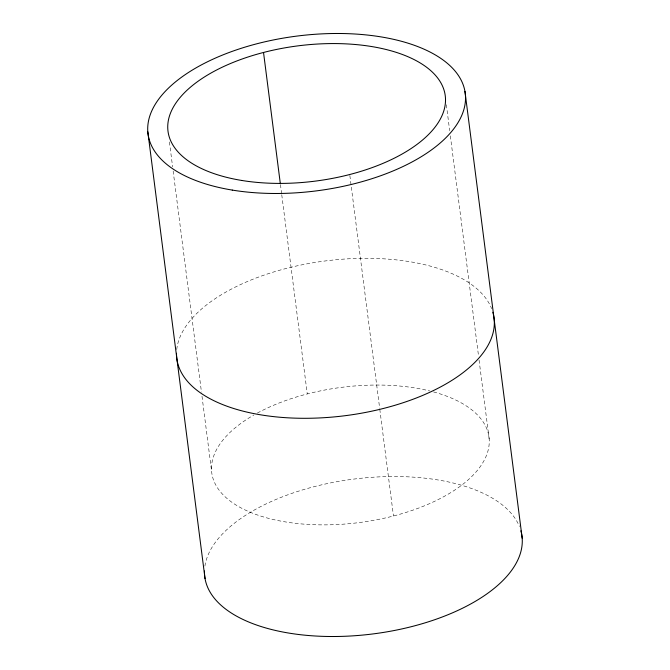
<?xml version="1.0" encoding="UTF-8"?>
<svg xmlns="http://www.w3.org/2000/svg" width="670" height="670" viewBox="0 0 670 670"><rect width="100%" height="100%" fill="white"/><g stroke="black" fill="none" stroke-linecap="round" stroke-linejoin="round"><path stroke-width="0.5" stroke-dasharray="3.35 2.51" d="M446.354 104.738L449.679 130.684M450.341 135.876L478.531 355.912M479.058 360.066L489.167 438.951M349.849 175.532L379.664 408.264M379.79 409.278L393.466 515.992M280.454 184.577L281.626 193.722M281.752 194.744L307.27 393.935M169.418 141.956L172.617 166.864M173.145 171.017L201.469 392.101M201.997 396.246L211.569 470.977M176.738 349.539A159.895 78.005 -7.3 0 1 325.009 260.99A159.895 78.005 -7.3 0 1 491.638 308.703M204.903 566.125A159.895 78.005 -7.3 0 1 354.112 479.058A159.895 78.005 -7.3 0 1 519.409 526.469M433.532 391.933A139.754 68.181 -7.3 0 1 456.982 488.572A139.754 68.181 -7.3 0 1 255.756 514.384A139.754 68.181 -7.3 0 1 253.913 414.981M257.314 413.089A139.754 68.181 -7.3 0 1 429.671 390.928"/><path stroke-width="1" d="M464.963 91.43L522.181 538.194M263.528 52.461L280.32 183.563M147.819 131.806L205.037 578.57M492.844 312.27A159.895 78.005 -7.3 0 1 345.837 415.609A159.895 78.005 -7.3 0 1 176.511 353.291M520.892 530.833A159.895 78.005 -7.3 0 1 372.914 633.937A159.895 78.005 -7.3 0 1 204.476 570.991M241.644 180.439A139.754 68.181 -7.3 0 0 445.424 97.468A139.754 68.181 -7.3 0 0 232.808 62.553A139.754 68.181 -7.3 0 0 241.644 180.439M232.272 190.087A159.895 78.005 -7.3 0 0 465.424 95.165A159.895 78.005 -7.3 0 0 222.164 55.208A159.895 78.005 -7.3 0 0 232.272 190.087"/></g></svg>
